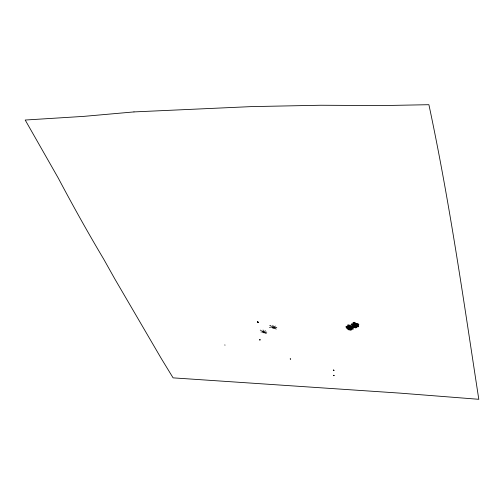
<?xml version="1.0" encoding="UTF-8"?>
<svg xmlns="http://www.w3.org/2000/svg" width="504" height="504" viewBox="0 0 504 504"><rect width="100%" height="100%" fill="white"/><g stroke="black" fill="none" stroke-linecap="round" stroke-linejoin="round"><path stroke-width="0.76" d="M333.906 375.329L333.572 375.65M259.925 339.973L259.963 339.627M347.161 326.428L347.136 326.132M273.508 327.304L273.943 328.558M258.105 321.867L257.531 322.541M333.743 370.018L333.774 370.541M263.693 331.928L264.159 333.037M263.92 331.997L263.006 332.697M272.091 327.487L273.836 327.695M262.489 331.286L264.052 332.136M333.724 375.272L333.793 375.713M333.528 370.163L333.95 370.415M333.572 370.056L333.913 370.509M273.779 327.38L272.784 328.224M257.733 321.754L257.884 322.648M333.56 375.31L334.026 375.556M265.369 330.725L264.669 331.342M257.38 322.062L258.224 322.352M352.901 326.164L351.099 327.386M356.845 324.274L354.469 325.912M358.262 323.719L356.429 324.96M275.316 326.075L273.911 327.266M257.431 321.836L258.174 322.566M273.937 327.55L272.273 326.787M348.251 326.516L346.475 327.764M349.971 325.086L348.182 326.34M353.562 324.085L351.779 325.345M355.307 322.636L353.493 323.902M349.152 328.035L347.571 329.269M351.565 326.661L349.203 328.337M354.457 325.615L352.649 326.844M350.746 328.791L348.957 330M352.775 327.821L350.973 329.036M355.396 323.77L356.019 326.409L354.249 327.625M358.117 325.395L356.296 326.649M266.755 332.18L265.457 332.174M273.395 327.153L272.834 325.351M264.902 332.142L264.449 332.186M259.73 339.948L260.045 339.822M352.164 329.477L351.653 327.436M350.141 330.441L349.631 328.406M271.284 327.474L270.793 327.506M357.487 327.065L356.989 325.004M355.44 328.041L354.936 326.038M348.529 329.66L348.031 327.701M350.752 328.885L350.066 326.208M352.309 327.821L351.779 325.823M353.839 327.285L353.329 325.231M357.645 325.395L357.128 323.379M347.653 328.18L347.161 326.466M349.385 326.75L348.85 324.702M352.945 325.76L352.435 323.694M354.684 324.318L354.18 322.245M354.18 324.796L351.086 324.544M357.626 325.187L353.594 324.891M352.29 327.619L348.289 327.316M351.231 330.164L348.585 328.558M349.637 329.414L346.991 327.802M349.858 328.721L346.708 328.488M351.458 329.471L348.308 329.276M261.418 332.023L261.028 332.023M276.784 327.644L274.189 327.562M274.642 328.161L274.113 327.846M270.018 327.449L269.558 327.455M276.211 329.081L275.014 328.387M355.925 323.354L352.831 323.133M358.873 324.437L355.824 324.248M350.589 325.798L347.527 325.578M358.728 326.107L355.641 325.886M355.068 326.334L352.044 326.138M353.512 326.876L350.45 326.655M348.869 327.228L345.813 327.008M356.674 327.09L353.587 326.831M353.386 328.532L350.318 328.274M264.77 332.665L264.367 332.508M271.568 326.397L271.07 326.075M264.002 332.294L262.319 331.979M290.203 358.98L290.669 359.006M348.692 327.915L346.091 326.283M353.203 329.219L348.711 326.422M354.885 327.027L352.277 325.382M350.406 326.491L347.798 324.853M356.486 327.783L353.884 326.138M353.329 327.569L350.765 325.981M358.684 325.137L356.063 323.486M353.991 325.496L351.382 323.851M358.539 326.806L355.931 325.162M355.736 324.053L353.115 322.402M259.654 339.816L260.096 339.904M224.671 344.988L225.099 345.082M261.689 330.926L261.349 330.75M270.774 325.893L269.804 325.351M260.675 330.322L260.266 330.12M266.251 333.598L265.262 332.955M357.368 326.101L354.029 323.984M290.235 358.88L290.638 359.106M333.503 375.398L333.982 375.675M263.353 330.958L263.05 330.051M350.608 327.587L350.891 327.953M263.586 331.689L263.498 331.33M355.219 324.11L355.717 325.187M133.976 111.913L83.84 116.367L25.2 120.034L58.306 178.151A2056.414 373.25 77.2 0 0 103.685 259.087L114.836 278.97L161.293 358.533L173.099 377.861L399.987 393.126L478.8 399.3C463.642 300.85 449.726 202.154 428.898 104.7L382.114 105.582L320.695 105.248L251.036 106.621L133.976 111.913"/></g></svg>
